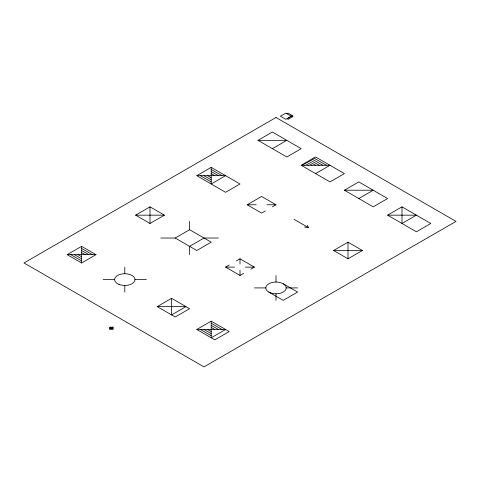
<?xml version="1.0" encoding="UTF-8"?>
<svg xmlns="http://www.w3.org/2000/svg" width="480" height="480" viewBox="0 0 480 480"><rect width="100%" height="100%" fill="white"/><g stroke="black" fill="none" stroke-linecap="round" stroke-linejoin="round"><path stroke-width="0.72" d="M286.968 113.754L288.048 113.13L292.944 115.956L291.864 116.58L285.828 113.106L280.428 116.226L285.828 119.346L291.228 116.226M196.8 175.674L211.2 167.364L240 183.99L225.6 192.3L196.8 175.674L225.6 175.674L211.2 183.99L211.2 167.364M258 140.34L272.4 132.03L301.2 148.656L286.8 156.972L258 140.34L286.8 140.34L272.4 148.656M67.2 254.658L81.6 246.342L96 254.658L81.6 262.968L67.2 254.658L96 254.658M135.6 215.166L150 206.85L164.4 215.166L150 223.482L135.6 215.166L164.4 215.166M175.2 238.026L189.6 229.716L211.2 242.184L196.8 250.5L175.2 238.026L160.8 238.026M301.2 165.282L315.6 156.972L344.4 173.598L330 181.908L301.2 165.282L330 165.282L315.6 173.598M265.2 211.008L261.6 213.084L247.2 204.774L261.6 196.458L276 204.774L272.4 206.85M344.4 190.224L358.8 181.908L387.6 198.54L373.2 206.85L344.4 190.224L373.2 190.224L358.8 198.54M157.2 306.618L171.6 298.302L189.6 308.694L175.2 317.01L157.2 306.618L186 306.618L171.6 314.928L171.6 298.302M243.6 273.36L240 275.442L225.6 267.126L229.2 265.05M236.4 260.892L240 258.81L254.4 267.126L250.8 269.202M387.6 215.166L402 206.85L430.8 223.482L416.4 231.792L387.6 215.166L416.4 215.166L402 223.482L402 206.85M196.8 329.478L211.2 321.168L229.2 331.56L214.8 339.87L196.8 329.478L225.6 329.478L211.2 337.794L211.2 321.168M333.6 250.5L348 242.184L362.4 250.5L348 258.81L333.6 250.5L362.4 250.5M247.2 204.774L256.2 204.774M267 204.774L276 204.774M218.4 238.026L204 238.026L189.6 246.342L189.6 254.658M225.6 267.126L234.6 267.126M245.4 267.126L254.4 267.126M103.2 279.6L114.618 279.6M134.982 279.6L146.4 279.6M254.4 287.91L265.818 287.91M286.182 287.91L297.6 287.91M304.464 227.028L308.4 227.634L307.344 225.366M313.8 158.01L326.4 165.282M312 159.048L322.8 165.282M310.2 160.086L319.2 165.282M308.4 161.124L315.6 165.282M306.6 162.168L312 165.282M304.8 163.206L308.4 165.282M303 164.244L304.8 165.282M211.2 169.44L222 175.674M211.2 171.516L218.4 175.674M294 219.324L308.4 227.634M211.2 173.598L214.8 175.674M207.6 175.674L211.2 177.756M204 175.674L211.2 179.832M200.4 175.674L211.2 181.908M283.2 283.752L297.6 292.068L283.2 300.384L268.8 292.068M81.6 248.418L92.4 254.658M211.2 323.244L222 329.478M81.6 250.5L88.8 254.658M211.2 325.32L218.4 329.478M81.6 252.576L85.2 254.658M211.2 327.402L214.8 329.478M78 254.658L81.6 256.734M207.6 329.478L211.2 331.56M74.4 254.658L81.6 258.81M204 329.478L211.2 333.636M70.8 254.658L81.6 260.892M200.4 329.478L211.2 335.712M111.414 327.642L112.476 328.254M110.268 328.308L111.33 328.92M348 242.184L348 258.81M276 275.442L276 282.03M276 293.79L276 300.384M240 258.81L240 264.006M240 270.246L240 275.442M189.6 221.4L189.6 229.716M150 206.85L150 223.482M124.8 267.126L124.8 273.72M124.8 285.474L124.8 292.068M81.6 246.342L81.6 262.968M276 117.48L24 262.968L204 366.894L456 221.4L276 117.48M291.864 115.956L287.136 118.686L288.216 119.31L292.944 116.58L291.864 115.956M110.268 327.06L109.254 327.642L112.476 329.502L113.49 328.92L110.268 327.06M112.428 327.06L109.254 328.89L110.316 329.502L113.49 327.672L112.428 327.06M119.094 284.466A10.182 5.88 0 0 0 134.958 280.014A10.182 5.88 0 0 0 120.348 274.308A10.182 5.88 0 0 0 119.094 284.466M270.75 292.95A10.182 5.88 0 0 0 286.182 288.018A10.182 5.88 0 0 0 271.068 282.768A10.182 5.88 0 0 0 270.75 292.95"/></g></svg>
